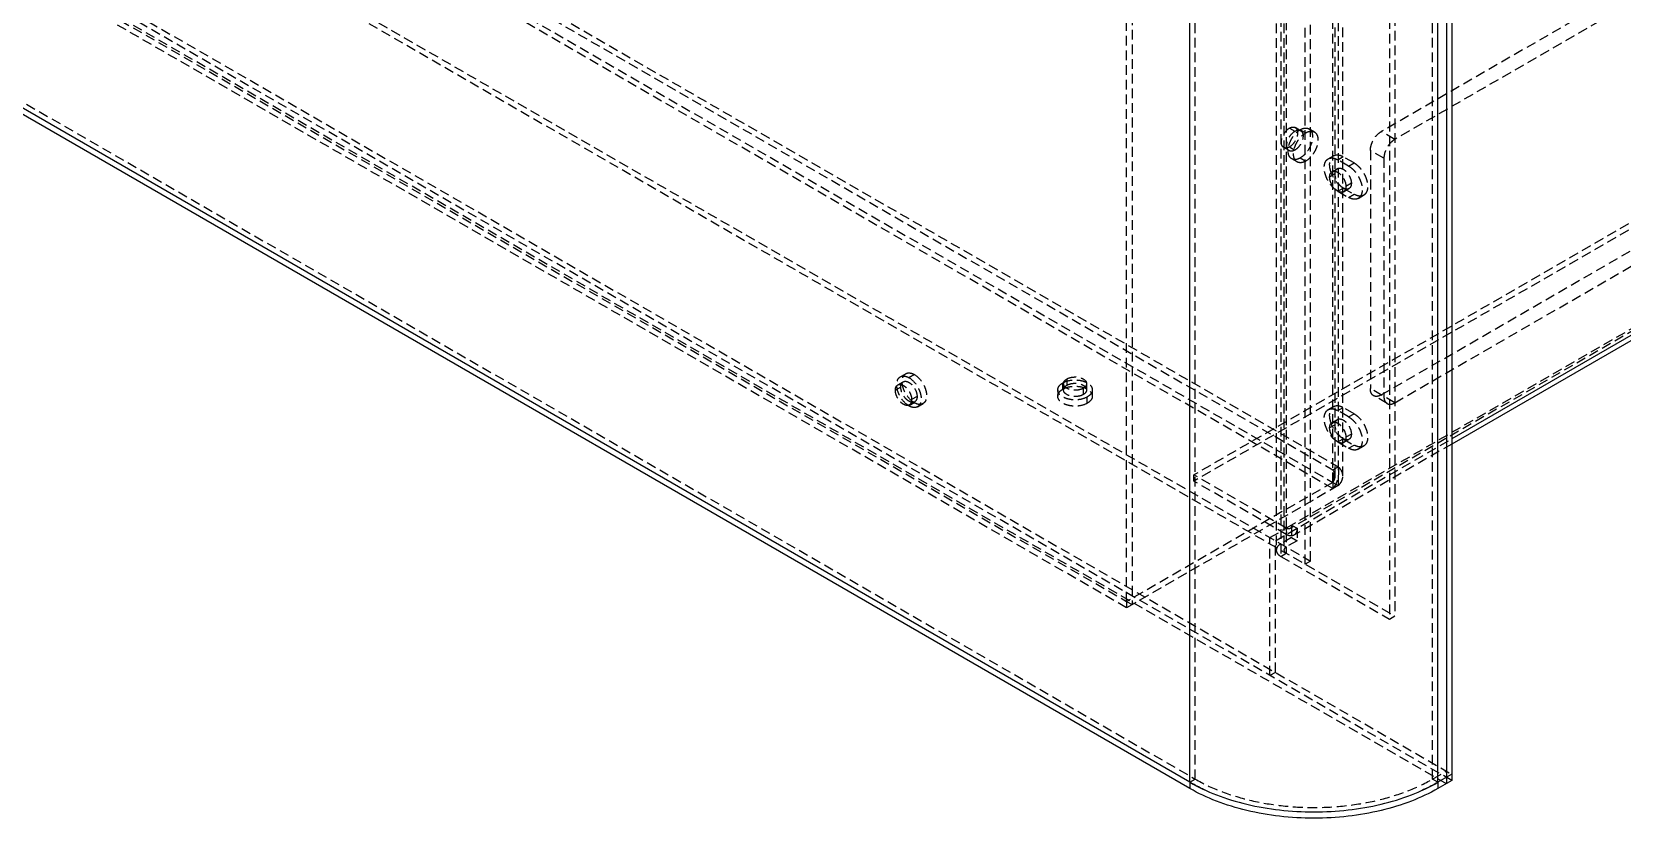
# Model space of a CAD drawing. Header units: millimetres. Extents: x 13106 to 40242, y 18888 to 28426.
# Drawn here: x 23042.6 to 23249.8, y 19737.4 to 19839.8 of the extents above; entities that cross this region are included whole.
import ezdxf

# ---------------------------------------------------------------- set-up
doc = ezdxf.new("R2010")
doc.units = ezdxf.units.MM
doc.linetypes.add('HIDDEN', pattern=[1.905, 1.27, -0.635])
doc.layers.add('02___PRT_ALL_AXES', color=7, linetype='Continuous')
doc.layers.add('DEFAULT_2', color=8, linetype='HIDDEN')

msp = doc.modelspace()

# ---------------------------------------------------------------- linework, layer by layer
at = {"color": 7, "linetype": 'Continuous'}
for p, q in [((23486.718, 19936.431), (23227.564, 19786.809)), ((23486.304, 19935.515), (23227.564, 19786.133)), ((23193.439, 19741.273), (22907.569, 19906.317)), ((23226.857, 19881.524), (23226.857, 19741.902)), ((23193.439, 19742.09), (23193.439, 19741.273)), ((23227.564, 19742.31), (23225.768, 19741.273)), ((23225.768, 19742.09), (23225.768, 19741.273))]:
    msp.add_line(p, q, dxfattribs=at)
at = {"color": 3, "linetype": 'Continuous'}
for p, q in [((23193.439, 19742.09), (22907.569, 19907.133)), ((23227.564, 19881.932), (23227.564, 19742.31)), ((23193.439, 19742.09), (23193.439, 19880.895)), ((23225.768, 19742.09), (23225.768, 19880.895)), ((23227.564, 19743.127), (23225.768, 19742.09))]:
    msp.add_line(p, q, dxfattribs=at)
for points, knots in [([(23193.439, 19742.09), (23194.546, 19741.451), (23196.966, 19740.324), (23200.906, 19739.126), (23205.172, 19738.389), (23209.604, 19738.141), (23214.036, 19738.389), (23218.302, 19739.126), (23222.242, 19740.324), (23224.662, 19741.451), (23225.768, 19742.09)], [0, 0, 0, 0, 0.1141558, 0.2373261, 0.3669759, 0.5000005, 0.633025, 0.7626747, 0.8858446, 1, 1, 1, 1]), ([(23195.506, 19741.033), (23195.326, 19741.114), (23194.624, 19741.441), (23193.938, 19741.802), (23193.439, 19742.09)], [0, 0, 0, 0, 0.2553488, 1, 1, 1, 1]), ([(23225.768, 19742.09), (23225.604, 19741.995), (23224.929, 19741.617), (23224.235, 19741.274), (23223.702, 19741.033)], [0, 0, 0, 0, 0.2446106, 1, 1, 1, 1])]:
    msp.add_open_spline(points, degree=3, knots=knots, dxfattribs=at)
at = {"color": 7, "linetype": 'Continuous'}
msp.add_open_spline([(23225.768, 19741.273), (23224.662, 19740.634), (23222.242, 19739.508), (23218.302, 19738.31), (23214.036, 19737.573), (23209.604, 19737.324), (23205.172, 19737.573), (23200.906, 19738.31), (23196.966, 19739.508), (23194.546, 19740.634), (23193.439, 19741.273)], degree=3, knots=[0, 0, 0, 0, 0.1141554, 0.2373253, 0.366975, 0.4999995, 0.6330241, 0.7626739, 0.8858442, 1, 1, 1, 1], dxfattribs=at)
at = {"layer": '02___PRT_ALL_AXES', "color": 8, "linetype": 'HIDDEN'}
for p, q in [((23207.836, 19827.063), (23208.543, 19826.655)), ((23209.668, 19826.766), (23208.961, 19827.174)), ((23207.418, 19822.869), (23206.711, 19823.277)), ((23207.836, 19823.389), (23208.543, 19822.98)), ((23211.965, 19821.585), (23212.672, 19821.993)), ((23212.362, 19821.307), (23211.654, 19820.898)), ((23213.465, 19818.987), (23214.172, 19819.395)), ((23214.483, 19820.082), (23213.776, 19819.674)), ((23155.728, 19794.881), (23156.436, 19795.289)), ((23157.561, 19795.178), (23156.853, 19794.769)), ((23155.793, 19793.545), (23155.086, 19793.136)), ((23155.396, 19793.823), (23156.103, 19794.231)), ((23176.241, 19793.178), (23176.241, 19792.361)), ((23176.9, 19793.28), (23176.9, 19794.096)), ((23180.741, 19793.178), (23180.741, 19792.361)), ((23157.561, 19791.503), (23156.853, 19791.095)), ((23156.896, 19791.225), (23157.603, 19791.633)), ((23157.914, 19792.32), (23157.207, 19791.912)), ((23157.978, 19790.984), (23158.686, 19791.392)), ((23180.082, 19791.442), (23180.082, 19792.259)), ((23212.362, 19788.647), (23211.654, 19788.238)), ((23211.965, 19788.925), (23212.672, 19789.333)), ((23213.465, 19786.327), (23214.172, 19786.735)), ((23214.483, 19787.422), (23213.776, 19787.014))]:
    msp.add_line(p, q, dxfattribs=at)
for centre, radius, start, end in [((23209.636, 19824.763), 2.185, 120.01309, 122.18554), ((23207.521, 19824.749), 2.043, 297.73955, 300.0114), ((23157.35, 19792.073), 0.507, 288.94133, 299.95797)]:
    msp.add_arc(centre, radius, start, end, dxfattribs=at)
for points, knots in [([(23206.711, 19823.277), (23206.599, 19823.342), (23206.395, 19823.55), (23206.246, 19823.99), (23206.234, 19824.519), (23206.353, 19825.101), (23206.592, 19825.694), (23207.031, 19826.407), (23207.488, 19826.862), (23207.836, 19827.063)], [0, 0, 0, 0, 0.0870542, 0.186667, 0.3042223, 0.4382227, 0.5829216, 0.7304349, 1, 1, 1, 1]), ([(23207.418, 19822.869), (23207.308, 19822.933), (23207.107, 19823.135), (23206.957, 19823.562), (23206.939, 19824.077), (23207.047, 19824.647), (23207.272, 19825.23), (23207.693, 19825.941), (23208.134, 19826.399), (23208.472, 19826.612)], [0, 0, 0, 0, 0.0869365, 0.1860218, 0.3026493, 0.435625, 0.5796171, 0.7271462, 1, 1, 1, 1]), ([(23207.836, 19827.063), (23208.022, 19827.17), (23208.319, 19827.289), (23208.716, 19827.279), (23208.887, 19827.217), (23208.961, 19827.174)], [0, 0, 0, 0, 0.547682, 0.7815606, 1, 1, 1, 1]), ([(23208.961, 19827.174), (23209.053, 19827.121), (23209.224, 19826.964), (23209.379, 19826.633), (23209.441, 19826.228), (23209.399, 19825.591), (23209.117, 19824.766), (23208.717, 19824.173), (23208.473, 19823.91)], [0, 0, 0, 0, 0.0875023, 0.184093, 0.2949417, 0.4208162, 0.7051336, 1, 1, 1, 1]), ([(23208.543, 19826.655), (23208.729, 19826.762), (23209.026, 19826.881), (23209.423, 19826.871), (23209.594, 19826.809), (23209.668, 19826.766)], [0, 0, 0, 0, 0.547682, 0.7815606, 1, 1, 1, 1]), ([(23209.668, 19826.766), (23209.781, 19826.701), (23209.985, 19826.493), (23210.133, 19826.054), (23210.145, 19825.525), (23210.027, 19824.942), (23209.787, 19824.349), (23209.348, 19823.636), (23208.891, 19823.181), (23208.543, 19822.98)], [0, 0, 0, 0, 0.0870542, 0.186667, 0.3042223, 0.4382227, 0.5829216, 0.7304349, 1, 1, 1, 1]), ([(23208.473, 19823.91), (23208.424, 19823.857), (23208.231, 19823.661), (23208.011, 19823.49), (23207.836, 19823.389)], [0, 0, 0, 0, 0.2643578, 1, 1, 1, 1]), ([(23207.836, 19823.389), (23207.65, 19823.281), (23207.353, 19823.162), (23206.956, 19823.172), (23206.785, 19823.234), (23206.711, 19823.277)], [0, 0, 0, 0, 0.547682, 0.7815606, 1, 1, 1, 1]), ([(23208.472, 19822.941), (23208.296, 19822.849), (23207.944, 19822.719), (23207.561, 19822.787), (23207.418, 19822.869)], [0, 0, 0, 0, 0.5469968, 1, 1, 1, 1]), ([(23211.654, 19820.898), (23211.654, 19821.042), (23211.689, 19821.308), (23211.864, 19821.527), (23211.965, 19821.585)], [0, 0, 0, 0, 0.5507638, 1, 1, 1, 1]), ([(23211.965, 19821.585), (23212.04, 19821.628), (23212.228, 19821.677), (23212.531, 19821.616), (23212.841, 19821.447), (23213.247, 19821.087), (23213.628, 19820.497), (23213.776, 19819.942), (23213.776, 19819.674)], [0, 0, 0, 0, 0.0871471, 0.1868619, 0.3045423, 0.4386847, 0.7301363, 1, 1, 1, 1]), ([(23212.362, 19821.307), (23212.362, 19821.336), (23212.365, 19821.446), (23212.383, 19821.556), (23212.406, 19821.633)], [0, 0, 0, 0, 0.2652538, 1, 1, 1, 1]), ([(23212.406, 19821.633), (23212.43, 19821.709), (23212.494, 19821.85), (23212.61, 19821.957), (23212.672, 19821.993)], [0, 0, 0, 0, 0.5252879, 1, 1, 1, 1]), ([(23212.672, 19821.993), (23212.747, 19822.037), (23212.935, 19822.085), (23213.238, 19822.024), (23213.548, 19821.855), (23213.954, 19821.495), (23214.336, 19820.905), (23214.483, 19820.35), (23214.483, 19820.082)], [0, 0, 0, 0, 0.0871471, 0.1868619, 0.3045423, 0.4386847, 0.7301363, 1, 1, 1, 1]), ([(23213.465, 19818.987), (23213.39, 19818.944), (23213.202, 19818.895), (23212.899, 19818.956), (23212.589, 19819.125), (23212.183, 19819.485), (23211.802, 19820.075), (23211.654, 19820.63), (23211.654, 19820.898)], [0, 0, 0, 0, 0.0871471, 0.1868619, 0.3045423, 0.4386847, 0.7301363, 1, 1, 1, 1]), ([(23213.727, 19819.345), (23213.549, 19819.386), (23213.186, 19819.593), (23212.76, 19820.069), (23212.454, 19820.66), (23212.362, 19821.098), (23212.362, 19821.307)], [0, 0, 0, 0, 0.2172363, 0.4786809, 0.7522264, 1, 1, 1, 1]), ([(23213.776, 19819.674), (23213.776, 19819.53), (23213.741, 19819.264), (23213.566, 19819.045), (23213.465, 19818.987)], [0, 0, 0, 0, 0.5507638, 1, 1, 1, 1]), ([(23214.172, 19819.395), (23214.11, 19819.359), (23213.96, 19819.313), (23213.805, 19819.327), (23213.727, 19819.345)], [0, 0, 0, 0, 0.4746761, 1, 1, 1, 1]), ([(23214.483, 19820.082), (23214.483, 19819.939), (23214.448, 19819.672), (23214.273, 19819.454), (23214.172, 19819.395)], [0, 0, 0, 0, 0.5507638, 1, 1, 1, 1]), ([(23156.853, 19791.095), (23156.505, 19791.296), (23156.049, 19791.751), (23155.609, 19792.465), (23155.37, 19793.057), (23155.251, 19793.64), (23155.264, 19794.169), (23155.412, 19794.608), (23155.616, 19794.816), (23155.729, 19794.881)], [0, 0, 0, 0, 0.2695766, 0.4170945, 0.5617952, 0.6957932, 0.8133426, 0.9129475, 1, 1, 1, 1]), ([(23155.729, 19794.881), (23155.803, 19794.924), (23155.973, 19794.986), (23156.371, 19794.996), (23156.667, 19794.877), (23156.853, 19794.769)], [0, 0, 0, 0, 0.2184359, 0.452332, 1, 1, 1, 1]), ([(23157.561, 19791.503), (23157.264, 19791.675), (23156.724, 19792.177), (23156.258, 19792.96), (23156.031, 19793.654), (23155.937, 19794.27), (23155.998, 19794.739), (23156.134, 19794.978)], [0, 0, 0, 0, 0.2550378, 0.5351523, 0.6705216, 0.7953358, 1, 1, 1, 1]), ([(23156.134, 19794.978), (23156.153, 19795.011), (23156.232, 19795.133), (23156.343, 19795.236), (23156.436, 19795.289)], [0, 0, 0, 0, 0.2616472, 1, 1, 1, 1]), ([(23156.436, 19795.289), (23156.51, 19795.332), (23156.68, 19795.394), (23157.078, 19795.404), (23157.374, 19795.285), (23157.561, 19795.178)], [0, 0, 0, 0, 0.2184359, 0.452332, 1, 1, 1, 1]), ([(23156.853, 19794.769), (23157.202, 19794.569), (23157.658, 19794.114), (23158.097, 19793.4), (23158.337, 19792.808), (23158.456, 19792.225), (23158.443, 19791.696), (23158.295, 19791.257), (23158.091, 19791.049), (23157.978, 19790.984)], [0, 0, 0, 0, 0.2695766, 0.4170945, 0.5617952, 0.6957932, 0.8133426, 0.9129475, 1, 1, 1, 1]), ([(23157.561, 19795.178), (23157.909, 19794.977), (23158.365, 19794.522), (23158.805, 19793.808), (23159.044, 19793.216), (23159.163, 19792.633), (23159.15, 19792.104), (23159.002, 19791.665), (23158.798, 19791.457), (23158.685, 19791.392)], [0, 0, 0, 0, 0.2695766, 0.4170945, 0.5617952, 0.6957932, 0.8133426, 0.9129475, 1, 1, 1, 1]), ([(23155.086, 19793.136), (23155.086, 19793.28), (23155.12, 19793.546), (23155.295, 19793.765), (23155.396, 19793.823)], [0, 0, 0, 0, 0.5507638, 1, 1, 1, 1]), ([(23156.896, 19791.225), (23156.821, 19791.182), (23156.633, 19791.133), (23156.33, 19791.194), (23156.021, 19791.363), (23155.614, 19791.723), (23155.233, 19792.313), (23155.086, 19792.869), (23155.086, 19793.136)], [0, 0, 0, 0, 0.0871471, 0.1868619, 0.3045423, 0.4386847, 0.7301363, 1, 1, 1, 1]), ([(23155.396, 19793.823), (23155.471, 19793.866), (23155.66, 19793.915), (23155.963, 19793.854), (23156.272, 19793.685), (23156.678, 19793.325), (23157.06, 19792.735), (23157.207, 19792.18), (23157.207, 19791.912)], [0, 0, 0, 0, 0.0871471, 0.1868619, 0.3045423, 0.4386847, 0.7301363, 1, 1, 1, 1]), ([(23155.793, 19793.545), (23155.793, 19793.574), (23155.796, 19793.684), (23155.814, 19793.794), (23155.838, 19793.871)], [0, 0, 0, 0, 0.2652538, 1, 1, 1, 1]), ([(23157.158, 19791.583), (23156.98, 19791.624), (23156.618, 19791.832), (23156.191, 19792.307), (23155.885, 19792.898), (23155.793, 19793.336), (23155.793, 19793.545)], [0, 0, 0, 0, 0.2172363, 0.4786809, 0.7522264, 1, 1, 1, 1]), ([(23155.838, 19793.871), (23155.861, 19793.947), (23155.926, 19794.089), (23156.041, 19794.195), (23156.103, 19794.231)], [0, 0, 0, 0, 0.5252879, 1, 1, 1, 1]), ([(23156.103, 19794.231), (23156.178, 19794.275), (23156.367, 19794.323), (23156.67, 19794.262), (23156.979, 19794.093), (23157.385, 19793.733), (23157.767, 19793.143), (23157.914, 19792.588), (23157.914, 19792.32)], [0, 0, 0, 0, 0.0871471, 0.1868619, 0.3045423, 0.4386847, 0.7301363, 1, 1, 1, 1]), ([(23176.241, 19793.178), (23176.241, 19793.263), (23176.273, 19793.442), (23176.463, 19793.791), (23176.714, 19793.989), (23176.9, 19794.096)], [0, 0, 0, 0, 0.2184351, 0.4523244, 1, 1, 1, 1]), ([(23180.082, 19792.259), (23179.734, 19792.058), (23179.112, 19791.89), (23178.274, 19791.866), (23177.641, 19791.955), (23177.077, 19792.144), (23176.625, 19792.419), (23176.319, 19792.767), (23176.241, 19793.048), (23176.241, 19793.178)], [0, 0, 0, 0, 0.2695732, 0.4170898, 0.5617908, 0.6957888, 0.8133419, 0.9129478, 1, 1, 1, 1]), ([(23176.241, 19792.361), (23176.241, 19792.396), (23176.251, 19792.539), (23176.302, 19792.677), (23176.356, 19792.771)], [0, 0, 0, 0, 0.243583, 1, 1, 1, 1]), ([(23176.356, 19792.771), (23176.365, 19792.786), (23176.403, 19792.848), (23176.447, 19792.906), (23176.483, 19792.947)], [0, 0, 0, 0, 0.2427585, 1, 1, 1, 1]), ([(23176.483, 19792.947), (23176.511, 19792.979), (23176.635, 19793.107), (23176.782, 19793.211), (23176.9, 19793.28)], [0, 0, 0, 0, 0.2338337, 1, 1, 1, 1]), ([(23176.9, 19794.096), (23177.248, 19794.297), (23177.87, 19794.465), (23178.708, 19794.489), (23179.341, 19794.4), (23179.905, 19794.212), (23180.357, 19793.936), (23180.663, 19793.588), (23180.741, 19793.307), (23180.741, 19793.178)], [0, 0, 0, 0, 0.2695732, 0.4170898, 0.5617908, 0.6957888, 0.8133419, 0.9129478, 1, 1, 1, 1]), ([(23176.9, 19793.28), (23177.175, 19793.438), (23177.824, 19793.648), (23178.833, 19793.689), (23179.778, 19793.482), (23180.318, 19793.154), (23180.499, 19792.947)], [0, 0, 0, 0, 0.2488514, 0.5234159, 0.7846297, 1, 1, 1, 1]), ([(23180.741, 19793.178), (23180.741, 19793.092), (23180.709, 19792.913), (23180.519, 19792.564), (23180.268, 19792.366), (23180.082, 19792.259)], [0, 0, 0, 0, 0.2184351, 0.4523244, 1, 1, 1, 1]), ([(23180.499, 19792.947), (23180.511, 19792.933), (23180.558, 19792.878), (23180.599, 19792.818), (23180.626, 19792.771)], [0, 0, 0, 0, 0.2578325, 1, 1, 1, 1]), ([(23180.626, 19792.771), (23180.645, 19792.739), (23180.709, 19792.611), (23180.741, 19792.467), (23180.741, 19792.361)], [0, 0, 0, 0, 0.2613174, 1, 1, 1, 1]), ([(23157.978, 19790.984), (23157.904, 19790.941), (23157.734, 19790.879), (23157.336, 19790.869), (23157.04, 19790.988), (23156.853, 19791.095)], [0, 0, 0, 0, 0.2184359, 0.452332, 1, 1, 1, 1]), ([(23157.207, 19791.912), (23157.207, 19791.769), (23157.172, 19791.502), (23156.998, 19791.284), (23156.896, 19791.225)], [0, 0, 0, 0, 0.5507638, 1, 1, 1, 1]), ([(23157.515, 19791.593), (23157.467, 19791.577), (23157.399, 19791.564), (23157.331, 19791.563), (23157.314, 19791.563)], [0, 0, 0, 0, 0.7407102, 1, 1, 1, 1]), ([(23158.282, 19791.287), (23158.225, 19791.286), (23157.972, 19791.306), (23157.73, 19791.406), (23157.561, 19791.503)], [0, 0, 0, 0, 0.2265789, 1, 1, 1, 1]), ([(23157.914, 19792.32), (23157.914, 19792.177), (23157.879, 19791.911), (23157.705, 19791.692), (23157.603, 19791.633)], [0, 0, 0, 0, 0.5507638, 1, 1, 1, 1]), ([(23158.685, 19791.392), (23158.656, 19791.375), (23158.53, 19791.313), (23158.388, 19791.288), (23158.282, 19791.287)], [0, 0, 0, 0, 0.2438313, 1, 1, 1, 1]), ([(23180.082, 19791.442), (23179.734, 19791.242), (23179.112, 19791.073), (23178.274, 19791.05), (23177.641, 19791.139), (23177.077, 19791.327), (23176.625, 19791.602), (23176.319, 19791.95), (23176.241, 19792.231), (23176.241, 19792.361)], [0, 0, 0, 0, 0.2695732, 0.4170898, 0.5617908, 0.6957888, 0.8133419, 0.9129478, 1, 1, 1, 1]), ([(23180.741, 19792.361), (23180.741, 19792.275), (23180.709, 19792.097), (23180.519, 19791.748), (23180.268, 19791.55), (23180.082, 19791.442)], [0, 0, 0, 0, 0.2184351, 0.4523244, 1, 1, 1, 1]), ([(23211.654, 19788.238), (23211.654, 19788.382), (23211.689, 19788.648), (23211.864, 19788.867), (23211.965, 19788.925)], [0, 0, 0, 0, 0.5507638, 1, 1, 1, 1]), ([(23211.965, 19788.925), (23212.04, 19788.968), (23212.228, 19789.017), (23212.531, 19788.956), (23212.841, 19788.787), (23213.247, 19788.427), (23213.628, 19787.837), (23213.776, 19787.281), (23213.776, 19787.014)], [0, 0, 0, 0, 0.0871471, 0.1868619, 0.3045423, 0.4386847, 0.7301363, 1, 1, 1, 1]), ([(23212.362, 19788.647), (23212.362, 19788.676), (23212.365, 19788.786), (23212.383, 19788.896), (23212.406, 19788.973)], [0, 0, 0, 0, 0.2652538, 1, 1, 1, 1]), ([(23213.727, 19786.685), (23213.549, 19786.726), (23213.186, 19786.933), (23212.76, 19787.409), (23212.454, 19788), (23212.362, 19788.438), (23212.362, 19788.647)], [0, 0, 0, 0, 0.2172363, 0.4786809, 0.7522264, 1, 1, 1, 1]), ([(23212.406, 19788.973), (23212.43, 19789.049), (23212.494, 19789.19), (23212.61, 19789.297), (23212.672, 19789.333)], [0, 0, 0, 0, 0.5252879, 1, 1, 1, 1]), ([(23212.672, 19789.333), (23212.747, 19789.376), (23212.935, 19789.425), (23213.238, 19789.364), (23213.548, 19789.195), (23213.954, 19788.835), (23214.336, 19788.245), (23214.483, 19787.69), (23214.483, 19787.422)], [0, 0, 0, 0, 0.0871471, 0.1868619, 0.3045423, 0.4386847, 0.7301363, 1, 1, 1, 1]), ([(23213.465, 19786.327), (23213.39, 19786.284), (23213.202, 19786.235), (23212.899, 19786.296), (23212.589, 19786.465), (23212.183, 19786.825), (23211.802, 19787.415), (23211.654, 19787.97), (23211.654, 19788.238)], [0, 0, 0, 0, 0.0871471, 0.1868619, 0.3045423, 0.4386847, 0.7301363, 1, 1, 1, 1]), ([(23213.776, 19787.014), (23213.776, 19786.87), (23213.741, 19786.604), (23213.566, 19786.385), (23213.465, 19786.327)], [0, 0, 0, 0, 0.5507638, 1, 1, 1, 1]), ([(23214.172, 19786.735), (23214.11, 19786.699), (23213.96, 19786.653), (23213.805, 19786.667), (23213.727, 19786.685)], [0, 0, 0, 0, 0.4746761, 1, 1, 1, 1]), ([(23214.483, 19787.422), (23214.483, 19787.279), (23214.448, 19787.012), (23214.273, 19786.794), (23214.172, 19786.735)], [0, 0, 0, 0, 0.5507638, 1, 1, 1, 1])]:
    msp.add_open_spline(points, degree=3, knots=knots, dxfattribs=at)
msp.add_open_spline([(23157.314, 19791.563), (23157.262, 19791.564), (23157.209, 19791.572), (23157.158, 19791.583)], degree=3, dxfattribs=at)
at = {"layer": 'DEFAULT_2', "color": 8, "linetype": 'HIDDEN'}
for p, q in [((23479.293, 19977.46), (23218.372, 19826.818)), ((23481.061, 19976.439), (23220.14, 19825.797)), ((23473.283, 19943.371), (23193.977, 19782.114)), ((23473.283, 19942.554), (23193.977, 19781.298)), ((23218.372, 19792.525), (23479.293, 19943.167)), ((23220.14, 19791.504), (23481.061, 19942.146)), ((22918.204, 19938.062), (23220.14, 19763.743)), ((22944.084, 19935.858), (23212.079, 19781.134)), ((22945.498, 19936.674), (23212.079, 19782.767)), ((22946.205, 19937.082), (23212.786, 19783.176)), ((23486.011, 19936.839), (23205.998, 19775.174)), ((23485.804, 19936.381), (23206.498, 19775.125)), ((22927.75, 19933.367), (23209.18, 19770.888)), ((23212.079, 19780.318), (22944.084, 19935.041)), ((23226.857, 19741.902), (22908.658, 19925.61)), ((22909.365, 19926.835), (23227.564, 19743.127)), ((23227.564, 19742.31), (22909.365, 19926.019)), ((22917.214, 19920.344), (23185.209, 19765.621)), ((23185.209, 19764.805), (22917.214, 19919.528)), ((22908.276, 19907.542), (23194.147, 19742.498)), ((23194.147, 19742.498), (23194.147, 19881.303)), ((23225.061, 19742.498), (23225.061, 19881.303)), ((23212.786, 19875.44), (23212.786, 19780.726)), ((23212.079, 19781.134), (23212.079, 19875.032)), ((23212.372, 19781.951), (23212.372, 19875.032)), ((23213.372, 19781.951), (23213.372, 19875.032)), ((23204.705, 19869.48), (23204.705, 19772.316)), ((23205.29, 19870.297), (23205.29, 19771.5)), ((23205.705, 19869.48), (23205.705, 19772.316)), ((23205.998, 19869.888), (23205.998, 19771.908)), ((23208.472, 19770.479), (23208.472, 19867.643)), ((23209.18, 19770.888), (23209.18, 19868.051)), ((23220.14, 19860.907), (23220.14, 19763.743)), ((23185.209, 19765.621), (23185.209, 19859.519)), ((23185.916, 19859.111), (23185.916, 19765.213)), ((23219.433, 19860.499), (23219.433, 19763.335)), ((23206.422, 19827.267), (23207.129, 19826.859)), ((23207.879, 19826.933), (23207.172, 19827.341)), ((23220.14, 19825.797), (23218.372, 19826.818)), ((23206.379, 19824.335), (23205.672, 19824.743)), ((23206.422, 19824.817), (23207.129, 19824.409)), ((23211.465, 19823.268), (23212.172, 19823.676)), ((23212.715, 19823.144), (23213.422, 19823.552)), ((23214.836, 19822.736), (23213.422, 19823.552)), ((23218.725, 19823.348), (23216.958, 19824.368)), ((23216.958, 19824.368), (23216.958, 19793.341)), ((23214.129, 19822.327), (23212.715, 19823.144)), ((23214.129, 19822.327), (23214.836, 19822.736)), ((23218.725, 19823.348), (23218.725, 19792.321)), ((23212.715, 19819.061), (23213.422, 19819.47)), ((23213.422, 19819.47), (23214.836, 19818.653)), ((23212.715, 19819.061), (23214.129, 19818.245)), ((23214.129, 19818.245), (23214.836, 19818.653)), ((23215.379, 19818.121), (23216.086, 19818.529)), ((23177.43, 19794.606), (23177.43, 19793.79)), ((23176.991, 19793.994), (23176.991, 19793.178)), ((23179.552, 19793.382), (23179.552, 19792.565)), ((23179.991, 19793.994), (23179.991, 19793.178)), ((23220.14, 19791.504), (23216.958, 19793.341)), ((23211.465, 19790.607), (23212.172, 19791.016)), ((23212.715, 19790.484), (23213.422, 19790.892)), ((23214.129, 19789.667), (23212.715, 19790.484)), ((23214.836, 19790.075), (23213.422, 19790.892)), ((23219.14, 19791.405), (23217.372, 19792.426)), ((23214.129, 19789.667), (23214.836, 19790.075)), ((23204.583, 19773.541), (23227.564, 19786.809)), ((23212.715, 19786.401), (23213.422, 19786.809)), ((23212.715, 19786.401), (23214.129, 19785.585)), ((23213.422, 19786.809), (23214.836, 19785.993)), ((23227.564, 19786.133), (23206.998, 19774.259)), ((23214.129, 19785.585), (23214.836, 19785.993)), ((23215.379, 19785.461), (23216.086, 19785.869)), ((23205.998, 19775.174), (23193.977, 19782.114)), ((23193.977, 19781.298), (23193.977, 19782.114)), ((23212.079, 19782.767), (23212.786, 19783.176)), ((23212.079, 19781.134), (23185.209, 19765.621)), ((23212.786, 19780.726), (23185.209, 19764.805)), ((23205.998, 19774.358), (23193.977, 19781.298)), ((23212.079, 19781.134), (23212.786, 19780.726)), ((23212.079, 19781.134), (23212.079, 19780.318)), ((23203.876, 19773.949), (23205.998, 19775.174)), ((23203.876, 19755.986), (23203.876, 19773.949)), ((23206.705, 19773.949), (23205.29, 19773.133)), ((23206.074, 19774.316), (23206.036, 19775.153)), ((23206.705, 19775.582), (23207.412, 19775.174)), ((23206.705, 19775.582), (23206.705, 19773.949)), ((23206.705, 19773.949), (23207.412, 19773.541)), ((23207.412, 19775.174), (23207.412, 19773.541)), ((23204.583, 19756.395), (23204.583, 19773.541)), ((23205.29, 19771.5), (23205.998, 19771.908)), ((23207.412, 19773.541), (23205.998, 19772.725)), ((23205.29, 19771.5), (23219.433, 19763.335)), ((23209.18, 19770.888), (23208.472, 19770.479)), ((23185.209, 19765.621), (23185.916, 19765.213)), ((23185.209, 19765.621), (23185.209, 19764.805)), ((23219.433, 19763.335), (23220.14, 19763.743)), ((23204.583, 19756.395), (23203.876, 19755.986)), ((23225.061, 19742.498), (23226.857, 19743.535)), ((23193.439, 19742.09), (23194.147, 19742.498)), ((23225.768, 19742.09), (23225.061, 19742.498))]:
    msp.add_line(p, q, dxfattribs=at)
for centre, radius in [((23206.45, 19775.957), 0.905), ((23206.903, 19775.924), 1.809)]:
    msp.add_arc(centre, radius, 239.98147, 242.75124, dxfattribs=at)
for points, knots in [([(23205.672, 19824.743), (23205.597, 19824.786), (23205.461, 19824.925), (23205.362, 19825.218), (23205.354, 19825.571), (23205.462, 19826.102), (23205.782, 19826.728), (23206.19, 19827.133), (23206.422, 19827.267)], [0, 0, 0, 0, 0.0871466, 0.1868614, 0.3045422, 0.4386852, 0.7301376, 1, 1, 1, 1]), ([(23206.379, 19824.335), (23206.304, 19824.378), (23206.168, 19824.517), (23206.069, 19824.81), (23206.061, 19825.162), (23206.17, 19825.694), (23206.49, 19826.319), (23206.897, 19826.725), (23207.129, 19826.859)], [0, 0, 0, 0, 0.0871466, 0.1868614, 0.3045422, 0.4386852, 0.7301376, 1, 1, 1, 1]), ([(23206.422, 19827.267), (23206.546, 19827.339), (23206.794, 19827.442), (23207.071, 19827.4), (23207.172, 19827.341)], [0, 0, 0, 0, 0.5507629, 1, 1, 1, 1]), ([(23207.172, 19827.341), (23207.247, 19827.298), (23207.383, 19827.159), (23207.482, 19826.866), (23207.49, 19826.514), (23207.381, 19825.982), (23207.061, 19825.357), (23206.654, 19824.951), (23206.422, 19824.817)], [0, 0, 0, 0, 0.0871466, 0.1868614, 0.3045422, 0.4386852, 0.7301376, 1, 1, 1, 1]), ([(23207.129, 19826.859), (23207.253, 19826.93), (23207.501, 19827.033), (23207.778, 19826.991), (23207.879, 19826.933)], [0, 0, 0, 0, 0.5507629, 1, 1, 1, 1]), ([(23207.879, 19826.933), (23207.954, 19826.89), (23208.09, 19826.751), (23208.189, 19826.458), (23208.197, 19826.105), (23208.088, 19825.574), (23207.768, 19824.948), (23207.361, 19824.543), (23207.129, 19824.409)], [0, 0, 0, 0, 0.0871466, 0.1868614, 0.3045422, 0.4386852, 0.7301376, 1, 1, 1, 1]), ([(23216.958, 19824.368), (23216.958, 19824.6), (23217.045, 19825.089), (23217.348, 19825.776), (23217.791, 19826.382), (23218.171, 19826.702), (23218.372, 19826.818)], [0, 0, 0, 0, 0.2372262, 0.5000016, 0.7627761, 1, 1, 1, 1]), ([(23220.14, 19825.797), (23219.939, 19825.681), (23219.559, 19825.361), (23219.115, 19824.755), (23218.812, 19824.068), (23218.725, 19823.579), (23218.725, 19823.348)], [0, 0, 0, 0, 0.2372239, 0.4999984, 0.7627738, 1, 1, 1, 1]), ([(23206.422, 19824.817), (23206.298, 19824.746), (23206.05, 19824.643), (23205.773, 19824.685), (23205.672, 19824.743)], [0, 0, 0, 0, 0.5507629, 1, 1, 1, 1]), ([(23207.129, 19824.409), (23207.005, 19824.338), (23206.757, 19824.235), (23206.48, 19824.276), (23206.379, 19824.335)], [0, 0, 0, 0, 0.5507629, 1, 1, 1, 1]), ([(23211.832, 19821.539), (23211.756, 19821.763), (23211.65, 19822.2), (23211.645, 19822.827), (23211.804, 19823.351), (23212.041, 19823.6), (23212.172, 19823.676)], [0, 0, 0, 0, 0.3069454, 0.576599, 0.8036365, 1, 1, 1, 1]), ([(23212.172, 19823.676), (23212.255, 19823.723), (23212.444, 19823.792), (23212.759, 19823.8), (23213.094, 19823.719), (23213.312, 19823.615), (23213.422, 19823.552)], [0, 0, 0, 0, 0.2177735, 0.4509532, 0.7102022, 1, 1, 1, 1]), ([(23212.715, 19819.061), (23212.53, 19819.168), (23212.171, 19819.445), (23211.711, 19819.968), (23211.333, 19820.583), (23211.067, 19821.241), (23210.935, 19821.888), (23210.949, 19822.476), (23211.114, 19822.964), (23211.34, 19823.195), (23211.465, 19823.268)], [0, 0, 0, 0, 0.1288251, 0.2705655, 0.4178807, 0.5623842, 0.6961996, 0.8135931, 0.9130646, 1, 1, 1, 1]), ([(23211.465, 19823.268), (23211.548, 19823.315), (23211.737, 19823.384), (23212.052, 19823.392), (23212.387, 19823.311), (23212.605, 19823.207), (23212.715, 19823.144)], [0, 0, 0, 0, 0.2177735, 0.4509532, 0.7102022, 1, 1, 1, 1]), ([(23213.422, 19819.47), (23213.056, 19819.681), (23212.404, 19820.313), (23211.979, 19821.103), (23211.832, 19821.539)], [0, 0, 0, 0, 0.4790022, 1, 1, 1, 1]), ([(23214.129, 19822.327), (23214.314, 19822.22), (23214.674, 19821.944), (23215.133, 19821.421), (23215.512, 19820.805), (23215.778, 19820.148), (23215.91, 19819.5), (23215.896, 19818.912), (23215.731, 19818.424), (23215.504, 19818.193), (23215.379, 19818.121)], [0, 0, 0, 0, 0.1288251, 0.2705655, 0.4178807, 0.5623842, 0.6961996, 0.8135931, 0.9130646, 1, 1, 1, 1]), ([(23214.836, 19822.736), (23215.021, 19822.629), (23215.381, 19822.352), (23215.841, 19821.829), (23216.219, 19821.214), (23216.485, 19820.556), (23216.617, 19819.908), (23216.603, 19819.321), (23216.438, 19818.833), (23216.211, 19818.601), (23216.086, 19818.529)], [0, 0, 0, 0, 0.1288251, 0.2705655, 0.4178807, 0.5623842, 0.6961996, 0.8135931, 0.9130646, 1, 1, 1, 1]), ([(23215.379, 19818.121), (23215.297, 19818.073), (23215.107, 19818.005), (23214.793, 19817.997), (23214.457, 19818.078), (23214.239, 19818.181), (23214.129, 19818.245)], [0, 0, 0, 0, 0.2177735, 0.4509532, 0.7102022, 1, 1, 1, 1]), ([(23216.086, 19818.529), (23216.004, 19818.482), (23215.814, 19818.413), (23215.5, 19818.405), (23215.164, 19818.486), (23214.946, 19818.59), (23214.836, 19818.653)], [0, 0, 0, 0, 0.2177735, 0.4509532, 0.7102022, 1, 1, 1, 1]), ([(23176.991, 19793.994), (23176.991, 19794.111), (23177.093, 19794.372), (23177.306, 19794.535), (23177.43, 19794.606)], [0, 0, 0, 0, 0.4492343, 1, 1, 1, 1]), ([(23177.43, 19794.606), (23177.662, 19794.74), (23178.217, 19794.891), (23178.918, 19794.855), (23179.433, 19794.683), (23179.735, 19794.5), (23179.939, 19794.268), (23179.991, 19794.081), (23179.991, 19793.994)], [0, 0, 0, 0, 0.2698637, 0.561317, 0.69546, 0.8131405, 0.9128545, 1, 1, 1, 1]), ([(23179.552, 19793.382), (23179.32, 19793.248), (23178.765, 19793.098), (23178.064, 19793.133), (23177.548, 19793.305), (23177.247, 19793.488), (23177.043, 19793.72), (23176.991, 19793.908), (23176.991, 19793.994)], [0, 0, 0, 0, 0.2698637, 0.561317, 0.69546, 0.8131405, 0.9128545, 1, 1, 1, 1]), ([(23176.991, 19793.178), (23176.991, 19793.294), (23177.093, 19793.555), (23177.306, 19793.718), (23177.43, 19793.79)], [0, 0, 0, 0, 0.4492343, 1, 1, 1, 1]), ([(23179.552, 19792.565), (23179.32, 19792.431), (23178.765, 19792.281), (23178.064, 19792.317), (23177.548, 19792.488), (23177.247, 19792.672), (23177.043, 19792.904), (23176.991, 19793.091), (23176.991, 19793.178)], [0, 0, 0, 0, 0.2698637, 0.561317, 0.69546, 0.8131405, 0.9128545, 1, 1, 1, 1]), ([(23177.43, 19793.79), (23177.662, 19793.924), (23178.217, 19794.074), (23178.918, 19794.038), (23179.433, 19793.867), (23179.735, 19793.683), (23179.939, 19793.451), (23179.991, 19793.264), (23179.991, 19793.178)], [0, 0, 0, 0, 0.2698637, 0.561317, 0.69546, 0.8131405, 0.9128545, 1, 1, 1, 1]), ([(23179.991, 19793.994), (23179.991, 19793.877), (23179.889, 19793.616), (23179.676, 19793.453), (23179.552, 19793.382)], [0, 0, 0, 0, 0.4492343, 1, 1, 1, 1]), ([(23179.991, 19793.178), (23179.991, 19793.061), (23179.889, 19792.8), (23179.676, 19792.637), (23179.552, 19792.565)], [0, 0, 0, 0, 0.4492343, 1, 1, 1, 1]), ([(23217.372, 19792.426), (23217.306, 19792.464), (23217.182, 19792.567), (23216.998, 19792.869), (23216.958, 19793.15), (23216.958, 19793.341)], [0, 0, 0, 0, 0.2184396, 0.4523086, 1, 1, 1, 1]), ([(23218.372, 19792.525), (23218.206, 19792.429), (23217.943, 19792.324), (23217.589, 19792.332), (23217.438, 19792.387), (23217.372, 19792.426)], [0, 0, 0, 0, 0.5476894, 0.781559, 1, 1, 1, 1]), ([(23212.715, 19786.401), (23212.53, 19786.508), (23212.171, 19786.784), (23211.711, 19787.307), (23211.333, 19787.923), (23211.067, 19788.581), (23210.935, 19789.228), (23210.949, 19789.816), (23211.114, 19790.304), (23211.34, 19790.535), (23211.465, 19790.607)], [0, 0, 0, 0, 0.1288251, 0.2705655, 0.4178807, 0.5623842, 0.6961996, 0.8135931, 0.9130646, 1, 1, 1, 1]), ([(23211.465, 19790.607), (23211.548, 19790.655), (23211.737, 19790.724), (23212.052, 19790.732), (23212.387, 19790.651), (23212.605, 19790.547), (23212.715, 19790.484)], [0, 0, 0, 0, 0.2177735, 0.4509532, 0.7102022, 1, 1, 1, 1]), ([(23211.832, 19788.879), (23211.756, 19789.103), (23211.65, 19789.54), (23211.645, 19790.167), (23211.804, 19790.691), (23212.041, 19790.94), (23212.172, 19791.016)], [0, 0, 0, 0, 0.3069454, 0.576599, 0.8036365, 1, 1, 1, 1]), ([(23212.172, 19791.016), (23212.255, 19791.063), (23212.444, 19791.132), (23212.759, 19791.14), (23213.094, 19791.059), (23213.312, 19790.955), (23213.422, 19790.892)], [0, 0, 0, 0, 0.2177735, 0.4509532, 0.7102022, 1, 1, 1, 1]), ([(23218.725, 19792.321), (23218.725, 19792.13), (23218.766, 19791.848), (23218.95, 19791.547), (23219.074, 19791.443), (23219.14, 19791.405)], [0, 0, 0, 0, 0.5476914, 0.7815604, 1, 1, 1, 1]), ([(23219.14, 19791.405), (23219.206, 19791.367), (23219.357, 19791.312), (23219.71, 19791.303), (23219.974, 19791.409), (23220.14, 19791.504)], [0, 0, 0, 0, 0.218441, 0.4523106, 1, 1, 1, 1]), ([(23213.422, 19786.809), (23213.056, 19787.021), (23212.404, 19787.653), (23211.979, 19788.443), (23211.832, 19788.879)], [0, 0, 0, 0, 0.4790022, 1, 1, 1, 1]), ([(23214.129, 19789.667), (23214.314, 19789.56), (23214.674, 19789.284), (23215.133, 19788.761), (23215.512, 19788.145), (23215.778, 19787.488), (23215.91, 19786.84), (23215.896, 19786.252), (23215.731, 19785.764), (23215.504, 19785.533), (23215.379, 19785.461)], [0, 0, 0, 0, 0.1288251, 0.2705655, 0.4178807, 0.5623842, 0.6961996, 0.8135931, 0.9130646, 1, 1, 1, 1]), ([(23214.836, 19790.075), (23215.021, 19789.969), (23215.381, 19789.692), (23215.841, 19789.169), (23216.219, 19788.554), (23216.485, 19787.896), (23216.617, 19787.248), (23216.603, 19786.661), (23216.438, 19786.173), (23216.211, 19785.941), (23216.086, 19785.869)], [0, 0, 0, 0, 0.1288251, 0.2705655, 0.4178807, 0.5623842, 0.6961996, 0.8135931, 0.9130646, 1, 1, 1, 1]), ([(23215.379, 19785.461), (23215.297, 19785.413), (23215.107, 19785.344), (23214.793, 19785.337), (23214.457, 19785.417), (23214.239, 19785.521), (23214.129, 19785.585)], [0, 0, 0, 0, 0.2177735, 0.4509532, 0.7102022, 1, 1, 1, 1]), ([(23216.086, 19785.869), (23216.004, 19785.822), (23215.814, 19785.753), (23215.5, 19785.745), (23215.164, 19785.826), (23214.946, 19785.93), (23214.836, 19785.993)], [0, 0, 0, 0, 0.2177735, 0.4509532, 0.7102022, 1, 1, 1, 1]), ([(23212.079, 19780.318), (23212.223, 19780.479), (23212.484, 19780.884), (23212.848, 19781.824), (23212.909, 19782.657), (23212.786, 19783.176)], [0, 0, 0, 0, 0.2151263, 0.4711454, 1, 1, 1, 1]), ([(23212.372, 19781.951), (23212.372, 19782.095), (23212.317, 19782.39), (23212.169, 19782.649), (23212.079, 19782.767)], [0, 0, 0, 0, 0.4911203, 1, 1, 1, 1]), ([(23212.079, 19781.134), (23212.168, 19781.367), (23212.272, 19781.918), (23212.196, 19782.487), (23212.079, 19782.767)], [0, 0, 0, 0, 0.4498517, 1, 1, 1, 1]), ([(23213.372, 19781.951), (23213.372, 19782.172), (23213.255, 19782.639), (23212.961, 19783.01), (23212.786, 19783.176)], [0, 0, 0, 0, 0.4785788, 1, 1, 1, 1]), ([(23212.079, 19781.134), (23212.169, 19781.253), (23212.317, 19781.512), (23212.372, 19781.807), (23212.372, 19781.951)], [0, 0, 0, 0, 0.5088796, 1, 1, 1, 1]), ([(23212.786, 19780.726), (23212.961, 19780.892), (23213.255, 19781.263), (23213.372, 19781.73), (23213.372, 19781.951)], [0, 0, 0, 0, 0.5214209, 1, 1, 1, 1]), ([(23206.497, 19775.125), (23206.435, 19775.088), (23206.268, 19775.058), (23206.113, 19775.113), (23206.036, 19775.153)], [0, 0, 0, 0, 0.4538698, 1, 1, 1, 1]), ([(23206.997, 19774.258), (23206.872, 19774.186), (23206.538, 19774.126), (23206.229, 19774.236), (23206.074, 19774.316)], [0, 0, 0, 0, 0.4538698, 1, 1, 1, 1]), ([(23206.705, 19775.582), (23206.705, 19775.487), (23206.681, 19775.309), (23206.565, 19775.163), (23206.497, 19775.125)], [0, 0, 0, 0, 0.5507628, 1, 1, 1, 1]), ([(23207.412, 19775.174), (23207.412, 19774.983), (23207.371, 19774.702), (23207.187, 19774.4), (23207.063, 19774.297), (23206.997, 19774.258)], [0, 0, 0, 0, 0.5476871, 0.7815608, 1, 1, 1, 1]), ([(23205.29, 19773.133), (23205.125, 19773.037), (23204.902, 19772.862), (23204.733, 19772.551), (23204.705, 19772.393), (23204.705, 19772.316)], [0, 0, 0, 0, 0.547692, 0.7815607, 1, 1, 1, 1]), ([(23204.705, 19772.316), (23204.705, 19772.24), (23204.733, 19772.081), (23204.902, 19771.771), (23205.125, 19771.595), (23205.29, 19771.5)], [0, 0, 0, 0, 0.2184388, 0.4523073, 1, 1, 1, 1]), ([(23205.998, 19772.725), (23205.915, 19772.677), (23205.773, 19772.568), (23205.705, 19772.394), (23205.705, 19772.316)], [0, 0, 0, 0, 0.5507659, 1, 1, 1, 1]), ([(23205.705, 19772.316), (23205.705, 19772.238), (23205.773, 19772.065), (23205.915, 19771.956), (23205.998, 19771.908)], [0, 0, 0, 0, 0.4492334, 1, 1, 1, 1]), ([(23194.147, 19742.498), (23195.205, 19741.887), (23197.519, 19740.81), (23201.287, 19739.664), (23205.366, 19738.959), (23209.604, 19738.722), (23213.842, 19738.959), (23217.921, 19739.664), (23221.689, 19740.81), (23224.003, 19741.887), (23225.061, 19742.498)], [0, 0, 0, 0, 0.1141558, 0.2373261, 0.3669759, 0.5000005, 0.633025, 0.7626747, 0.8858446, 1, 1, 1, 1])]:
    msp.add_open_spline(points, degree=3, knots=knots, dxfattribs=at)

doc.saveas('drawing.dxf')
